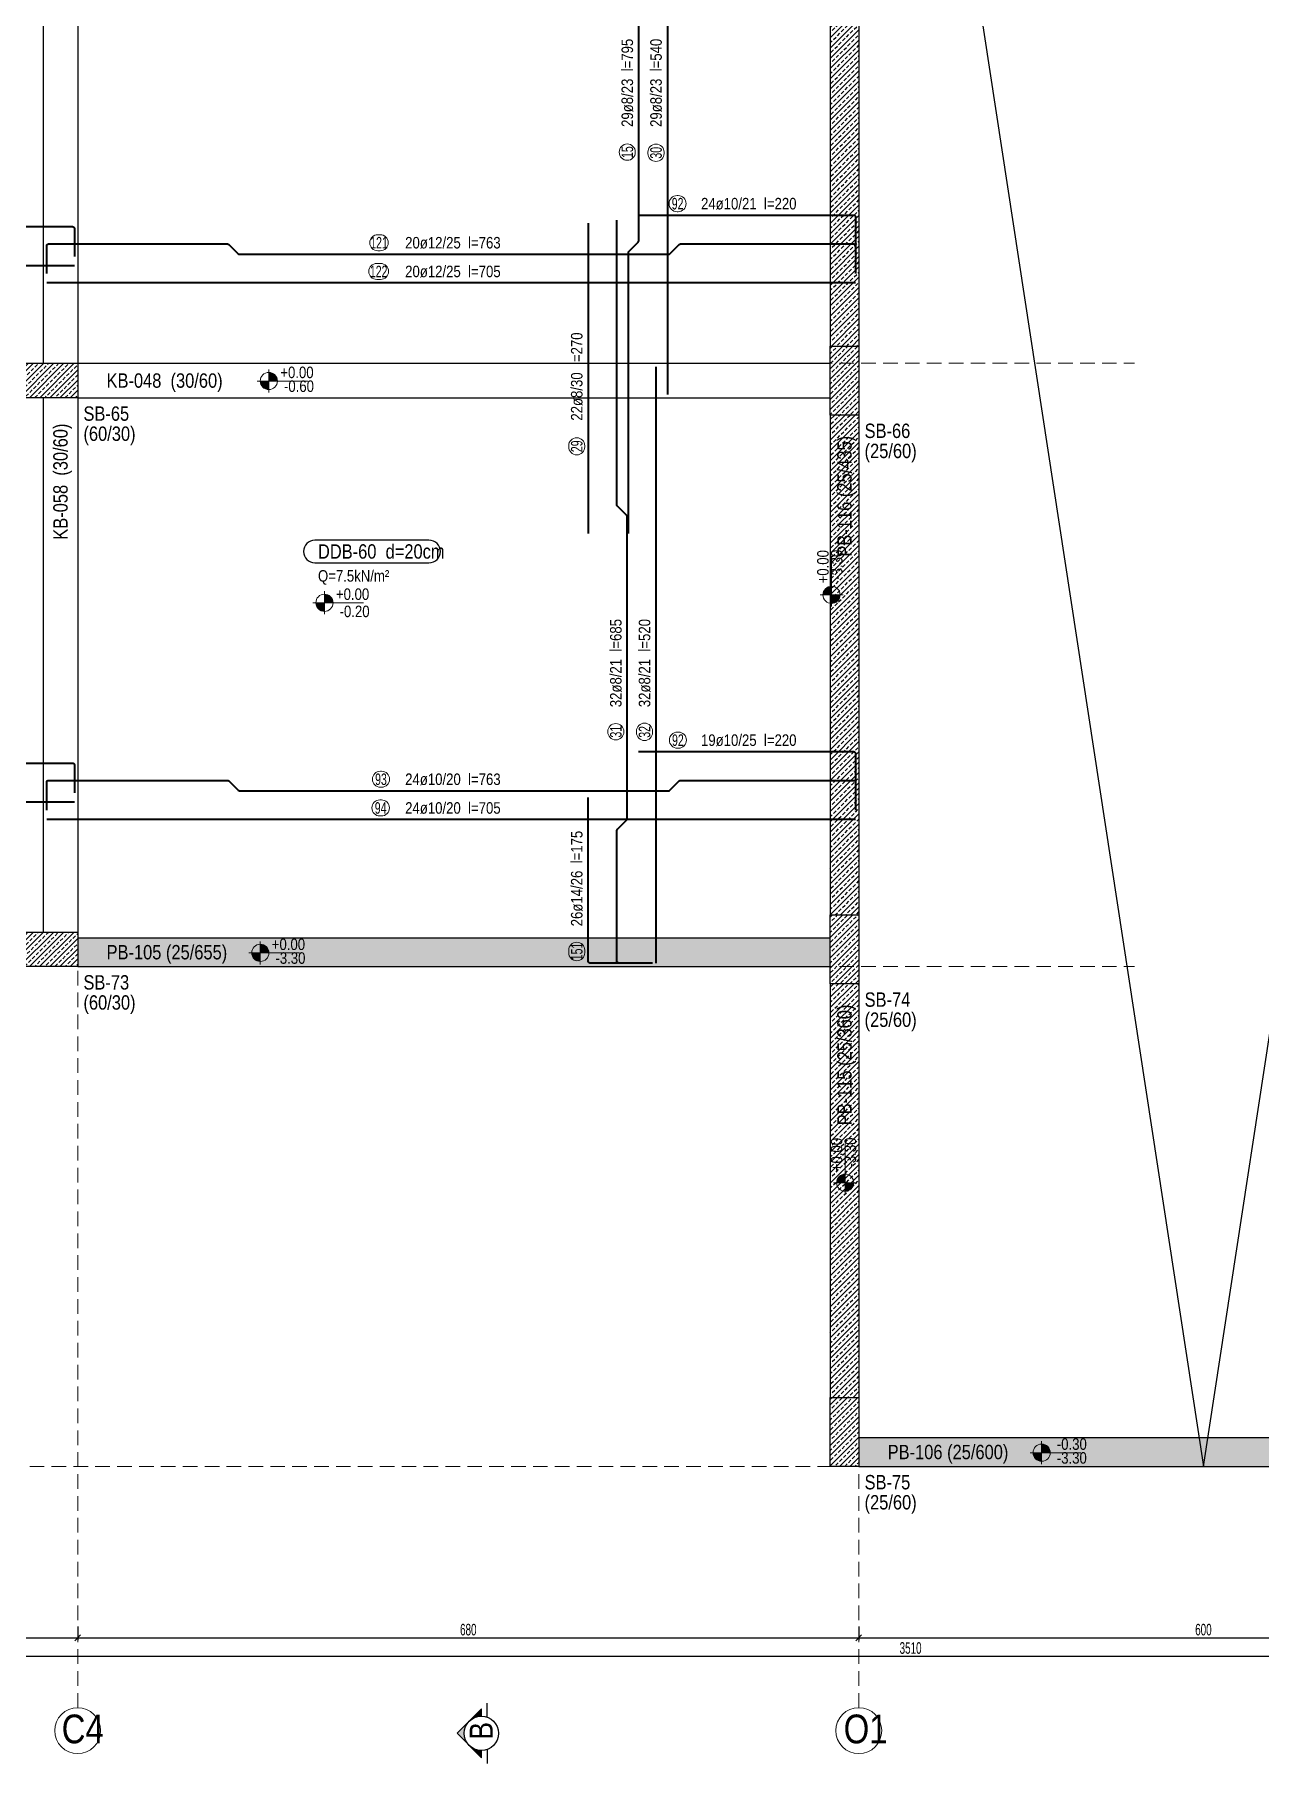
# Model space of a CAD drawing. Header units: millimetres. Extents: x 2543 to 7291, y 513 to 5794.
# Drawn here: x 4079 to 5146, y 545 to 2049 of the extents above; entities that cross this region are included whole.
import ezdxf
from ezdxf.enums import TextEntityAlignment as Align

# ---------------------------------------------------------------- set-up
doc = ezdxf.new("R2010")
doc.units = ezdxf.units.MM
doc.linetypes.add('DASHED', pattern=[19.05, 12.7, -6.35])
for name, color, linetype, lineweight in [('AKS BALONU (BEYKENT)', 7, 'Continuous', 20), ('AKS CIZGISI (BEYKENT)', 252, 'DASHED', 20), ('AKS NO (BEYKENT)', 3, 'Continuous', 20), ('AKS OLCU (BEYKENT)', 200, 'Continuous', 20), ('CIZGI (BEYKENT)', 1, 'Continuous', 20), ('DONATI (BEYKENT)', 4, 'Continuous', 40), ('DONATI YAZISI (BEYKENT)', 3, 'Continuous', 20), ('DOSEME ISMI (BEYKENT)', 9, 'Continuous', 20), ('DOSEME PAFTA (BEYKENT)', 3, 'Continuous', 20), ('KESIT (BEYKENT)', 151, 'Continuous', 25), ('KESIT ISMI (BEYKENT)', 6, 'Continuous', 20), ('KIRIS (BEYKENT)', 2, 'Continuous', 30), ('KIRIS ISMI (BEYKENT)', 40, 'Continuous', 20), ('KOLON (BEYKENT)', 3, 'Continuous', 30), ('KOLON ISMI (BEYKENT)', 91, 'Continuous', 20), ('KOT CIZGI (BEYKENT)', 120, 'Continuous', 20), ('KOT YAZI (BEYKENT)', 7, 'Continuous', 20), ('PERDE (BEYKENT)', 6, 'Continuous', 30), ('PERDE ISMI (BEYKENT)', 240, 'Continuous', 20), ('POZ BALON (BEYKENT)', 14, 'Continuous', 20), ('POZ NO (BEYKENT)', 2, 'Continuous', 20), ('TARAMA (BEYKENT)', 252, 'Continuous', 20), ('YAZI (BEYKENT)', 140, 'Continuous', 20)]:
    doc.layers.add(name, color=color, linetype=linetype, lineweight=lineweight)
doc.styles.add('DSMOLC-50', font='Bahnschrift Light Condensed', dxfattribs={"width": 0.75, "height": 10})
doc.styles.add('KOT (BEYKENT)', font='')
doc.styles.add('YAZI (BEYKENT)', font='')
doc.styles.get('KOT (BEYKENT)').set_extended_font_data('Bahnschrift Light Condensed')
doc.styles.get('YAZI (BEYKENT)').set_extended_font_data('Bahnschrift Light Condensed')
doc.dimstyles.new('DSMOLC-50', dxfattribs={"dimtxt": 10, "dimasz": 5, "dimexe": 2, "dimexo": 2, "dimgap": 2, "dimtad": 1, "dimdec": 1, "dimrnd": 0.5, "dimzin": 12, "dimdsep": 46, "dimtxsty": 'DSMOLC-50', "dimblk": 'OBLIQUE', "dimblk1": 'OBLIQUE', "dimblk2": 'OBLIQUE', "dimcen": 0, "dimclrt": 7, "dimadec": 0, "dimazin": 0, "dimtfac": 1, "dimtdec": 4, "dimtix": 1, "dimtmove": 2, "dimatfit": 3, "dimfxl": 1, "dimtzin": 0, "dimarcsym": 0})
pattern_1 = [(45, (1460.26, 1205.411), (-4.490128, 4.490128), []), (45, (1464.75, 1205.411), (-4.490128, 4.490128), [3.175, -1.5875])]
pattern_2 = [(45, (1460.26, 1205.411), (-4.419417, 4.419417), []), (45, (1464.679, 1205.411), (-4.419417, 4.419417), [3.125, -1.5625])]

# ---------------------------------------------------------------- blocks, each defined once
blk = doc.blocks.new('_Oblique')
at = {"color": 0, "linetype": 'ByBlock', "lineweight": -2}
blk.add_line((-0.5, -0.5), (0.5, 0.5), dxfattribs=at)
blk = doc.blocks.new('*D97')
at = {"layer": 'AKS OLCU (BEYKENT)', "color": 0, "lineweight": -2, "transparency": 16777216}
for p, q in [((3851.1, 664.1), (3851.1, 652.1)), ((4116.1, 664.1), (4116.1, 652.1)), ((3851.1, 654.1), (4116.1, 654.1))]:
    blk.add_line(p, q, dxfattribs=at)
at = {"layer": 'DEFPOINTS', "color": 0, "transparency": 16777216}
for p in [(3851.1, 666.1), (4116.1, 666.1), (4116.1, 654.1)]:
    blk.add_point(p, dxfattribs=at)
at = {"layer": 'AKS OLCU (BEYKENT)', "color": 0, "lineweight": -2, "transparency": 16777216, "xscale": 5, "yscale": 5, "zscale": 5, "rotation": 180}
blk.add_blockref('_Oblique', (3851.1, 654.1), dxfattribs=at)
at = {"layer": 'AKS OLCU (BEYKENT)', "color": 0, "lineweight": -2, "transparency": 16777216, "xscale": 5, "yscale": 5, "zscale": 5}
blk.add_blockref('_Oblique', (4116.1, 654.1), dxfattribs=at)
at = {"layer": 'AKS OLCU (BEYKENT)', "color": 7, "transparency": 16777216, "insert": (3983.6, 661.2), "char_height": 10, "attachment_point": 5, "style": 'DSMOLC-50'}
blk.add_mtext('265', dxfattribs=at)
blk = doc.blocks.new('*D98')
at = {"layer": 'AKS OLCU (BEYKENT)', "color": 0, "lineweight": -2, "transparency": 16777216}
for p, q in [((4116.1, 664.1), (4116.1, 652.1)), ((4796, 664.1), (4796, 652.1)), ((4116.1, 654.1), (4796, 654.1))]:
    blk.add_line(p, q, dxfattribs=at)
at = {"layer": 'DEFPOINTS', "color": 0, "transparency": 16777216}
for p in [(4116.1, 666.1), (4796, 666.1), (4796, 654.1)]:
    blk.add_point(p, dxfattribs=at)
at = {"layer": 'AKS OLCU (BEYKENT)', "color": 0, "lineweight": -2, "transparency": 16777216, "xscale": 5, "yscale": 5, "zscale": 5, "rotation": 180}
blk.add_blockref('_Oblique', (4116.1, 654.1), dxfattribs=at)
at = {"layer": 'AKS OLCU (BEYKENT)', "color": 0, "lineweight": -2, "transparency": 16777216, "xscale": 5, "yscale": 5, "zscale": 5}
blk.add_blockref('_Oblique', (4796, 654.1), dxfattribs=at)
at = {"layer": 'AKS OLCU (BEYKENT)', "color": 7, "transparency": 16777216, "insert": (4456.1, 661.2), "char_height": 10, "attachment_point": 5, "style": 'DSMOLC-50'}
blk.add_mtext('680', dxfattribs=at)
blk = doc.blocks.new('*D99')
at = {"layer": 'AKS OLCU (BEYKENT)', "color": 0, "lineweight": -2, "transparency": 16777216}
for p, q in [((4796, 664.1), (4796, 652.1)), ((5396, 664.1), (5396, 652.1)), ((4796, 654.1), (5396, 654.1))]:
    blk.add_line(p, q, dxfattribs=at)
at = {"layer": 'DEFPOINTS', "color": 0, "transparency": 16777216}
for p in [(4796, 666.1), (5396, 666.1), (5396, 654.1)]:
    blk.add_point(p, dxfattribs=at)
at = {"layer": 'AKS OLCU (BEYKENT)', "color": 0, "lineweight": -2, "transparency": 16777216, "xscale": 5, "yscale": 5, "zscale": 5, "rotation": 180}
blk.add_blockref('_Oblique', (4796, 654.1), dxfattribs=at)
at = {"layer": 'AKS OLCU (BEYKENT)', "color": 0, "lineweight": -2, "transparency": 16777216, "xscale": 5, "yscale": 5, "zscale": 5}
blk.add_blockref('_Oblique', (5396, 654.1), dxfattribs=at)
at = {"layer": 'AKS OLCU (BEYKENT)', "color": 7, "transparency": 16777216, "insert": (5096, 661.2), "char_height": 10, "attachment_point": 5, "style": 'DSMOLC-50'}
blk.add_mtext('600', dxfattribs=at)
blk = doc.blocks.new('*D104')
at = {"layer": 'AKS OLCU (BEYKENT)', "color": 0, "lineweight": -2, "transparency": 16777216}
for p, q in [((3086.1, 664.1), (3086.1, 636.1)), ((6596, 664.1), (6596, 636.1)), ((3086.1, 638.1), (6596, 638.1))]:
    blk.add_line(p, q, dxfattribs=at)
at = {"layer": 'DEFPOINTS', "color": 0, "transparency": 16777216}
for p in [(3086.1, 666.1), (6596, 666.1), (6596, 638.1)]:
    blk.add_point(p, dxfattribs=at)
at = {"layer": 'AKS OLCU (BEYKENT)', "color": 0, "lineweight": -2, "transparency": 16777216, "xscale": 5, "yscale": 5, "zscale": 5, "rotation": 180}
blk.add_blockref('_Oblique', (3086.1, 638.1), dxfattribs=at)
at = {"layer": 'AKS OLCU (BEYKENT)', "color": 0, "lineweight": -2, "transparency": 16777216, "xscale": 5, "yscale": 5, "zscale": 5}
blk.add_blockref('_Oblique', (6596, 638.1), dxfattribs=at)
at = {"layer": 'AKS OLCU (BEYKENT)', "color": 7, "transparency": 16777216, "insert": (4841.1, 645.2), "char_height": 10, "attachment_point": 5, "style": 'DSMOLC-50'}
blk.add_mtext('3510', dxfattribs=at)

msp = doc.modelspace()

# ---------------------------------------------------------------- hatches: boundary and pattern name
at = {"layer": 'KESIT (BEYKENT)', "lineweight": -3}
h = msp.add_hatch(color=256, dxfattribs=at)
h.dxf.hatch_style = 1
h.paths.add_polyline_path([(4467.48, 592.25), (4456.87, 581.64, -0.1989124), (4467.48, 586.03)])
h = msp.add_hatch(color=256, dxfattribs=at)
h.dxf.hatch_style = 1
h.paths.add_polyline_path([(4456.87, 581.64), (4446.27, 571.03), (4456.87, 560.43, -0.1989124), (4452.48, 571.03, -0.1989124)])
h = msp.add_hatch(color=256, dxfattribs=at)
h.dxf.hatch_style = 1
h.paths.add_polyline_path([(4467.48, 556.03, -0.1989124), (4456.87, 560.43), (4467.48, 549.82)])
at = {"layer": 'KOT CIZGI (BEYKENT)'}
h = msp.add_hatch(color=256, dxfattribs=at)
h.dxf.hatch_style = 1
h.paths.add_polyline_path([(4282.46, 1747.94), (4274.96, 1747.94, 0.4142136), (4282.46, 1740.44)])
h = msp.add_hatch(color=256, dxfattribs=at)
h.dxf.hatch_style = 1
h.paths.add_polyline_path([(4282.46, 1755.44), (4282.46, 1747.94), (4289.96, 1747.94, 0.4142136)])
h = msp.add_hatch(color=256, dxfattribs=at)
h.dxf.hatch_style = 1
h.paths.add_polyline_path([(4764.78, 1561.81), (4772.28, 1561.81), (4772.28, 1569.31, 0.4142136)])
h = msp.add_hatch(color=256, dxfattribs=at)
h.dxf.hatch_style = 1
h.paths.add_polyline_path([(4330.88, 1554.93), (4323.38, 1554.93, 0.4142136), (4330.88, 1547.43)])
h = msp.add_hatch(color=256, dxfattribs=at)
h.dxf.hatch_style = 1
h.paths.add_polyline_path([(4330.88, 1562.43), (4330.88, 1554.93), (4338.38, 1554.93, 0.4142136)])
h = msp.add_hatch(color=256, dxfattribs=at)
h.dxf.hatch_style = 1
h.paths.add_polyline_path([(4772.28, 1561.81), (4772.28, 1554.31, 0.4142136), (4779.78, 1561.81)])
h = msp.add_hatch(color=256, dxfattribs=at)
h.dxf.hatch_style = 1
h.paths.add_polyline_path([(4275.04, 1250.24), (4267.54, 1250.24, 0.4142136), (4275.04, 1242.74)])
h = msp.add_hatch(color=256, dxfattribs=at)
h.dxf.hatch_style = 1
h.paths.add_polyline_path([(4275.04, 1257.74), (4275.04, 1250.24), (4282.54, 1250.24, 0.4142136)])
h = msp.add_hatch(color=256, dxfattribs=at)
h.dxf.hatch_style = 1
h.paths.add_polyline_path([(4776.64, 1050.23), (4784.14, 1050.23), (4784.14, 1057.73, 0.4142136)])
h = msp.add_hatch(color=256, dxfattribs=at)
h.dxf.hatch_style = 1
h.paths.add_polyline_path([(4784.14, 1050.23), (4784.14, 1042.73, 0.4142136), (4791.64, 1050.23)])
h = msp.add_hatch(color=256, dxfattribs=at)
h.dxf.hatch_style = 1
h.paths.add_polyline_path([(4955.2, 815.24), (4947.7, 815.24, 0.4142136), (4955.2, 807.74)])
h = msp.add_hatch(color=256, dxfattribs=at)
h.dxf.hatch_style = 1
h.paths.add_polyline_path([(4955.2, 822.74), (4955.2, 815.24), (4962.7, 815.24, 0.4142136)])
at = {"layer": 'TARAMA (BEYKENT)', "lineweight": -3}
h = msp.add_hatch(dxfattribs=at)
h.set_pattern_fill('ANSI33', color=256)
h.set_pattern_definition(pattern_1)
h.paths.add_polyline_path([(4796.04, 2233.34), (4771.14, 2233.34), (4771.14, 1778.34), (4796.14, 1778.34)])
at = {"layer": 'TARAMA (BEYKENT)'}
h = msp.add_hatch(dxfattribs=at)
h.set_pattern_fill('ANSI33', color=256, style=0, pattern_type=0)
h.set_pattern_definition(pattern_2)
h.paths.add_polyline_path([(4771.04, 1778.34), (4796.04, 1778.34), (4796.04, 1718.34), (4771.04, 1718.34)], flags=0)
h = msp.add_hatch(dxfattribs=at)
h.set_pattern_fill('ANSI33', color=256, style=0, pattern_type=0)
h.set_pattern_definition(pattern_2)
h.paths.add_polyline_path([(4056.09, 1763.34), (4116.09, 1763.34), (4116.09, 1733.34), (4056.09, 1733.34)], flags=0)
at = {"layer": 'TARAMA (BEYKENT)', "lineweight": -3}
h = msp.add_hatch(dxfattribs=at)
h.set_pattern_fill('ANSI33', color=256)
h.set_pattern_definition(pattern_1)
h.paths.add_polyline_path([(4796.04, 1718.34), (4771.14, 1718.34), (4771.14, 1283.34), (4796.14, 1283.34)])
at = {"layer": 'TARAMA (BEYKENT)'}
h = msp.add_hatch(dxfattribs=at)
h.set_pattern_fill('ANSI33', color=256, style=0, pattern_type=0)
h.set_pattern_definition(pattern_2)
h.paths.add_polyline_path([(4771.04, 1283.34), (4796.04, 1283.34), (4796.04, 1223.34), (4771.04, 1223.34)], flags=0)
h = msp.add_hatch(dxfattribs=at)
h.set_pattern_fill('ANSI33', color=256, style=0, pattern_type=0)
h.set_pattern_definition(pattern_2)
h.paths.add_polyline_path([(4056.09, 1268.34), (4116.09, 1268.34), (4116.09, 1238.34), (4056.09, 1238.34)], flags=0)
at = {"layer": 'TARAMA (BEYKENT)', "lineweight": -3}
h = msp.add_hatch(dxfattribs=at)
h.set_pattern_fill('ANSI33', color=256)
h.set_pattern_definition(pattern_1)
h.paths.add_polyline_path([(4771.04, 1263.34), (4116.09, 1263.34), (4116.09, 1238.34), (4771.04, 1238.34)])
h = msp.add_hatch(dxfattribs=at)
h.set_pattern_fill('ANSI33', color=256)
h.set_pattern_definition(pattern_1)
h.paths.add_polyline_path([(4796.04, 1223.34), (4771.14, 1223.34), (4771.14, 863.34), (4796.14, 863.34)])
at = {"layer": 'TARAMA (BEYKENT)'}
h = msp.add_hatch(dxfattribs=at)
h.set_pattern_fill('ANSI33', color=256, style=0, pattern_type=0)
h.set_pattern_definition(pattern_2)
h.paths.add_polyline_path([(4771.04, 863.34), (4796.04, 863.34), (4796.04, 803.34), (4771.04, 803.34)], flags=0)
at = {"layer": 'TARAMA (BEYKENT)', "lineweight": -3}
h = msp.add_hatch(dxfattribs=at)
h.set_pattern_fill('ANSI33', color=256)
h.set_pattern_definition(pattern_1)
h.paths.add_polyline_path([(5396.04, 828.34), (4796.04, 828.34), (4796.04, 803.34), (5396.04, 803.34)])

# ---------------------------------------------------------------- linework, layer by layer
at = {"layer": 'AKS BALONU (BEYKENT)'}
for centre in [(4116.09, 573.34), (4796.04, 573.34)]:
    msp.add_circle(centre, 20, dxfattribs=at)
at = {"layer": 'AKS CIZGISI (BEYKENT)'}
for p, q in [((4116.09, 593.34), (4116.09, 3468.44)), ((4796.04, 593.34), (4796.04, 3318.34)), ((2836.04, 1763.34), (5036.09, 1763.34)), ((2836.04, 1238.34), (5036.09, 1238.34)), ((2836.04, 803.34), (7241.04, 803.34))]:
    msp.add_line(p, q, dxfattribs=at)
at = {"layer": 'CIZGI (BEYKENT)', "lineweight": -3}
for p, q in [((4795.89, 2763.34), (5096.04, 803.34)), ((5096.04, 803.34), (5395.94, 2763.34))]:
    msp.add_line(p, q, dxfattribs=at)
at = {"layer": 'DONATI (BEYKENT)'}
for points in [[(4595.49, 1615.2), (4595.49, 1859.72, -0.1989124), (4595.93, 1860.78), (4604.05, 1868.9, 0.1989124), (4604.49, 1869.96), (4604.49, 2141.72, 0.1989124), (4604.05, 2142.78), (4595.93, 2150.9, -0.1989124), (4595.49, 2151.96), (4595.49, 2402.74)], [(3471.55, 1882.29), (3717.43, 1882.29, -0.1989124), (3718.49, 1881.85), (3726.61, 1873.73, 0.1989124), (3727.67, 1873.29), (3984.46, 1873.29, 0.1989124), (3985.52, 1873.73), (3993.64, 1881.85, -0.1989124), (3994.7, 1882.29), (4111.67, 1882.29, -0.4142136), (4113.17, 1880.79), (4113.17, 1856.37)], [(4616.49, 1241.34), (4586.99, 1241.34, -0.4142136), (4585.49, 1242.84), (4585.49, 1356.72, -0.1989124), (4585.93, 1357.78), (4594.05, 1365.9, 0.1989124), (4594.49, 1366.96), (4594.49, 1629.72, 0.1989124), (4594.05, 1630.78), (4585.93, 1638.9, -0.1989124), (4585.49, 1639.96), (4585.49, 1887.88)], [(4604.14, 1892.29), (4791.64, 1892.29, -0.4142136), (4793.14, 1890.79), (4793.14, 1861.29)], [(4089.09, 1841.38), (4089.09, 1865.79, -0.4142136), (4090.59, 1867.29), (4246.55, 1867.29, -0.1989124), (4247.61, 1866.85), (4255.74, 1858.73, 0.1989124), (4256.8, 1858.29), (4630.53, 1858.29, 0.1989124), (4631.59, 1858.73), (4639.71, 1866.85, -0.1989124), (4640.77, 1867.29), (4791.64, 1867.29, -0.4142136), (4793.14, 1865.79), (4793.14, 1841.38)], [(3471.55, 1415.37), (3717.43, 1415.37, -0.1989124), (3718.49, 1414.93), (3726.61, 1406.81, 0.1989124), (3727.67, 1406.37), (3984.46, 1406.37, 0.1989124), (3985.52, 1406.81), (3993.64, 1414.93, -0.1989124), (3994.7, 1415.37), (4111.67, 1415.37, -0.4142136), (4113.17, 1413.87), (4113.17, 1389.45)], [(4604.14, 1425.37), (4791.63, 1425.37, -0.4142136), (4793.13, 1423.87), (4793.13, 1394.36)], [(4089.09, 1374.46), (4089.09, 1398.87, -0.4142136), (4090.59, 1400.37), (4246.55, 1400.37, -0.1989124), (4247.61, 1399.93), (4255.73, 1391.81, 0.1989124), (4256.79, 1391.37), (4630.53, 1391.37, 0.1989124), (4631.59, 1391.81), (4639.71, 1399.93, -0.1989124), (4640.77, 1400.37), (4791.63, 1400.37, -0.4142136), (4793.13, 1398.87), (4793.13, 1374.46)], [(4591.49, 1241.34), (4561.99, 1241.34, -0.4142136), (4560.49, 1242.84), (4560.49, 1385.34)]]:
    msp.add_lwpolyline(points, format="xyb", dxfattribs=at)
for points in [[(4629.49, 2275.34), (4629.49, 1736.34)], [(4560.49, 1885.22), (4560.49, 1615.22)], [(4113.17, 1848.29), (3599.04, 1848.29)], [(4793.14, 1833.29), (4089.09, 1833.29)], [(4619.49, 1760.34), (4619.49, 1241.34)], [(4113.17, 1381.37), (3599.04, 1381.37)], [(4793.13, 1366.37), (4089.09, 1366.37)]]:
    msp.add_lwpolyline(points, dxfattribs=at)
at = {"layer": 'DOSEME PAFTA (BEYKENT)', "lineweight": -3}
msp.add_lwpolyline([(4322.6, 1589.69), (4421.88, 1589.69, 1), (4421.88, 1609.47), (4322.6, 1609.47, 1)], format="xyb", close=True, dxfattribs=at)
at = {"layer": 'KESIT (BEYKENT)', "lineweight": -3, "flags": 128}
for points in [[(4467.48, 586.03), (4467.48, 592.25), (4446.27, 571.03), (4467.48, 549.82), (4467.48, 556.03)], [(4472.48, 585.18), (4472.48, 597.25)], [(4472.48, 556.89), (4472.48, 544.82)]]:
    msp.add_lwpolyline(points, dxfattribs=at)
at = {"layer": 'KESIT (BEYKENT)', "lineweight": -3}
msp.add_circle((4467.48, 571.03), 15, dxfattribs=at)
at = {"layer": 'KIRIS (BEYKENT)'}
for p, q in [((4086.09, 2248.44), (4086.09, 1763.44)), ((4116.09, 2248.34), (4116.19, 1763.44)), ((4116.19, 1763.34), (4771.14, 1763.34)), ((4086.09, 1733.44), (4086.09, 1268.24)), ((4116.09, 1733.34), (4116.19, 1268.24)), ((4116.19, 1733.34), (4771.14, 1733.34))]:
    msp.add_line(p, q, dxfattribs=at)
at = {"layer": 'KOLON (BEYKENT)'}
for points in [[(4771.04, 1778.34), (4796.04, 1778.34), (4796.04, 1718.34), (4771.04, 1718.34)], [(4056.09, 1763.34), (4116.09, 1763.34), (4116.09, 1733.34), (4056.09, 1733.34)], [(4771.04, 1283.34), (4796.04, 1283.34), (4796.04, 1223.34), (4771.04, 1223.34)], [(4056.09, 1268.34), (4116.09, 1268.34), (4116.09, 1238.34), (4056.09, 1238.34)], [(4771.04, 863.34), (4796.04, 863.34), (4796.04, 803.34), (4771.04, 803.34)]]:
    msp.add_lwpolyline(points, close=True, dxfattribs=at)
at = {"layer": 'KOT CIZGI (BEYKENT)'}
for p, q in [((4272.46, 1747.94), (4316.49, 1747.94)), ((4282.46, 1757.94), (4282.46, 1737.94)), ((4772.28, 1551.81), (4772.28, 1595.84)), ((4330.88, 1564.93), (4330.88, 1544.93)), ((4320.88, 1554.93), (4364.91, 1554.93)), ((4762.28, 1561.81), (4782.28, 1561.81)), ((4265.04, 1250.24), (4309.07, 1250.24)), ((4275.04, 1260.24), (4275.04, 1240.24)), ((4784.14, 1040.23), (4784.14, 1084.26)), ((4774.14, 1050.23), (4794.14, 1050.23)), ((4945.2, 815.24), (4989.23, 815.24)), ((4955.2, 825.24), (4955.2, 805.24))]:
    msp.add_line(p, q, dxfattribs=at)
for centre in [(4282.46, 1747.94), (4772.28, 1561.81), (4330.88, 1554.93), (4275.04, 1250.24), (4784.14, 1050.23), (4955.2, 815.24)]:
    msp.add_circle(centre, 7.5, dxfattribs=at)
at = {"layer": 'PERDE (BEYKENT)'}
for p, q in [((4771.14, 2233.34), (4771.14, 1778.34)), ((4796.04, 2233.34), (4796.14, 1778.34)), ((4771.14, 1718.34), (4771.14, 1283.34)), ((4796.04, 1718.34), (4796.14, 1283.34)), ((4116.19, 1263.34), (4771.14, 1263.34)), ((4116.19, 1238.34), (4771.14, 1238.34)), ((4771.14, 1223.34), (4771.14, 863.24)), ((4796.04, 1223.34), (4796.14, 863.24)), ((4796.14, 828.34), (5395.94, 828.34)), ((4796.14, 803.34), (5395.94, 803.34))]:
    msp.add_line(p, q, dxfattribs=at)
at = {"layer": 'POZ BALON (BEYKENT)'}
for points in [[(4601.49, 1947.01), (4601.49, 1947.22, 1), (4587.49, 1947.22), (4587.49, 1947.01, 1)], [(4626.49, 1945.99), (4626.49, 1947.12, 1), (4612.49, 1947.12), (4612.49, 1945.99, 1)], [(4637.83, 1895.29), (4638.74, 1895.29, 1), (4638.74, 1909.29), (4637.83, 1909.29, 1)], [(4377.33, 1861.29), (4379.41, 1861.29, 1), (4379.41, 1875.29), (4377.33, 1875.29, 1)], [(4376.47, 1836.29), (4379.7, 1836.29, 1), (4379.7, 1850.29), (4376.47, 1850.29, 1)], [(4557.49, 1690.68), (4557.49, 1691.59, 1), (4543.49, 1691.59), (4543.49, 1690.68, 1)], [(4591.49, 1442.65), (4591.49, 1442.82, 1), (4577.49, 1442.82), (4577.49, 1442.65, 1)], [(4616.49, 1442.05), (4616.49, 1443.16, 1), (4602.49, 1443.16), (4602.49, 1442.05, 1)], [(4638.1, 1428.37), (4639.01, 1428.37, 1), (4639.01, 1442.37), (4638.1, 1442.37, 1)], [(4379.62, 1394.37), (4380.56, 1394.37, 1), (4380.56, 1408.37), (4379.62, 1408.37, 1)], [(4379.19, 1369.37), (4380.44, 1369.37, 1), (4380.44, 1383.37), (4379.19, 1383.37, 1)], [(4557.49, 1250.41), (4557.49, 1252.54, 1), (4543.49, 1252.54), (4543.49, 1250.41, 1)]]:
    msp.add_lwpolyline(points, format="xyb", close=True, dxfattribs=at)

# ---------------------------------------------------------------- texts
at = {"layer": 'AKS NO (BEYKENT)', "style": 'YAZI (BEYKENT)'}
for s, p in [('C4', (4102.16, 562.34)), ('O1', (4782.86, 562.34))]:
    msp.add_text(s, height=25, dxfattribs=at).set_placement(p)
at = {"layer": 'DONATI YAZISI (BEYKENT)', "style": 'YAZI (BEYKENT)'}
for s, p in [(' 29ø8/23  l=795', (4594.49, 2005.84)), (' 29ø8/23  l=540', (4619.49, 2005.84)), (' 22ø8/30  l=270', (4550.49, 1750.22)), (' 32ø8/21  l=685', (4584.49, 1500.84)), (' 32ø8/21  l=520', (4609.49, 1500.84)), (' 26ø14/26  l=175', (4550.49, 1313.34))]:
    msp.add_text(s, height=10, rotation=90, dxfattribs=at).set_placement(p, align=Align.MIDDLE_CENTER)
for s, p in [(' 24ø10/21  l=220', (4698.64, 1902.29)), (' 20ø12/25  l=763', (4441.11, 1868.29)), (' 20ø12/25  l=705', (4441.11, 1843.29)), (' 19ø10/25  l=220', (4698.64, 1435.37)), (' 24ø10/20  l=763', (4441.11, 1401.37)), (' 24ø10/20  l=705', (4441.11, 1376.37))]:
    msp.add_text(s, height=10, dxfattribs=at).set_placement(p, align=Align.MIDDLE_CENTER)
at = {"layer": 'DOSEME ISMI (BEYKENT)', "style": 'YAZI (BEYKENT)'}
msp.add_text('DDB-60  d=20cm', height=12.5, dxfattribs=at).set_placement((4325.24, 1593.34))
at = {"layer": 'KESIT ISMI (BEYKENT)', "style": 'YAZI (BEYKENT)'}
msp.add_text('B', height=20, rotation=90, dxfattribs=at).set_placement((4477.35, 565.58))
at = {"layer": 'KIRIS ISMI (BEYKENT)', "style": 'YAZI (BEYKENT)'}
msp.add_text('KB-048  (30/60)', height=12.5, dxfattribs=at).set_placement((4141.19, 1742.09))
msp.add_text('KB-058  (30/60)', height=12.5, rotation=90, dxfattribs=at).set_placement((4107.35, 1609.81))
at = {"layer": 'KOLON ISMI (BEYKENT)', "style": 'YAZI (BEYKENT)'}
for s, p in [('SB-65', (4121.1, 1713.34)), ('(60/30)', (4121.1, 1695.84)), ('SB-66', (4801.05, 1698.34)), ('(25/60)', (4801.05, 1680.84)), ('SB-73', (4121.09, 1218.34)), ('(60/30)', (4121.09, 1200.84)), ('SB-74', (4801.05, 1203.34)), ('(25/60)', (4801.05, 1185.84)), ('SB-75', (4801.04, 783.34)), ('(25/60)', (4801.04, 765.84))]:
    msp.add_text(s, height=12.5, dxfattribs=at).set_placement(p)
at = {"layer": 'KOT YAZI (BEYKENT)', "style": 'KOT (BEYKENT)'}
for s, p in [('+0.00', (4292.46, 1750.44)), (' -0.60', (4292.46, 1738.44)), ('+0.00', (4340.88, 1557.43)), (' -0.20', (4340.88, 1542.43)), ('+0.00', (4285.04, 1252.74)), (' -3.30', (4285.04, 1240.74)), (' -0.30', (4965.2, 817.74)), (' -3.30', (4965.2, 805.74))]:
    msp.add_text(s, height=10, dxfattribs=at).set_placement(p)
for s, p in [('+0.00', (4769.78, 1571.81)), (' -3.30', (4781.78, 1571.81)), ('+0.00', (4781.64, 1060.23)), (' -3.30', (4793.64, 1060.23))]:
    msp.add_text(s, height=10, rotation=90, dxfattribs=at).set_placement(p)
at = {"layer": 'PERDE ISMI (BEYKENT)', "style": 'YAZI (BEYKENT)'}
for s, p in [('PB-116 (25/435)', (4789.8, 1595.16)), ('PB-115 (25/360)', (4789.8, 1100.16))]:
    msp.add_text(s, height=12.5, rotation=90, dxfattribs=at).set_placement(p)
for s, p in [('PB-105 (25/655)', (4141.19, 1244.59)), ('PB-106 (25/600)', (4821.14, 809.59))]:
    msp.add_text(s, height=12.5, dxfattribs=at).set_placement(p)
at = {"layer": 'POZ NO (BEYKENT)', "style": 'YAZI (BEYKENT)', "width": 0.8}
for s, p in [('15', (4594.49, 1947.12)), ('30', (4619.49, 1946.56)), ('29', (4550.49, 1691.14)), ('31', (4584.49, 1442.73)), ('32', (4609.49, 1442.61)), ('151', (4550.49, 1251.48))]:
    msp.add_text(s, height=10, rotation=90, dxfattribs=at).set_placement(p, align=Align.MIDDLE_CENTER)
for s, p in [('92', (4638.28, 1902.29)), ('121', (4378.37, 1868.29)), ('122', (4378.09, 1843.29)), ('92', (4638.55, 1435.37)), ('93', (4380.09, 1401.37)), ('94', (4379.81, 1376.37))]:
    msp.add_text(s, height=10, dxfattribs=at).set_placement(p, align=Align.MIDDLE_CENTER)
at = {"layer": 'YAZI (BEYKENT)', "style": 'YAZI (BEYKENT)'}
msp.add_text('Q=7.5kN/m²', height=10, dxfattribs=at).set_placement((4325.24, 1573.34))

# ---------------------------------------------------------------- dimensions: what is measured, and where the dimension line sits
at = {"layer": 'AKS OLCU (BEYKENT)'}
for base, p1, p2, picture, middle in [((6596.0416, 638.1072), (3086.0887, 666.1072), (6596.0416, 666.1072), '*D104', (4841.0652, 645.2103)), ((4116.09, 654.11), (3851.09, 666.11), (4116.09, 666.11), '*D97', (3983.59, 661.21)), ((4796.0415, 654.1072), (4116.0917, 666.1072), (4796.0415, 666.1072), '*D98', (4456.0666, 661.2103)), ((5396.04, 654.11), (4796.04, 666.11), (5396.04, 666.11), '*D99', (5096.04, 661.21))]:
    dim = msp.add_linear_dim(base=base, p1=p1, p2=p2, dimstyle='DSMOLC-50', dxfattribs=at)
    dim.commit()
    dim.dimension.update_dxf_attribs({"geometry": picture, "text_midpoint": middle})

doc.saveas('drawing.dxf')
